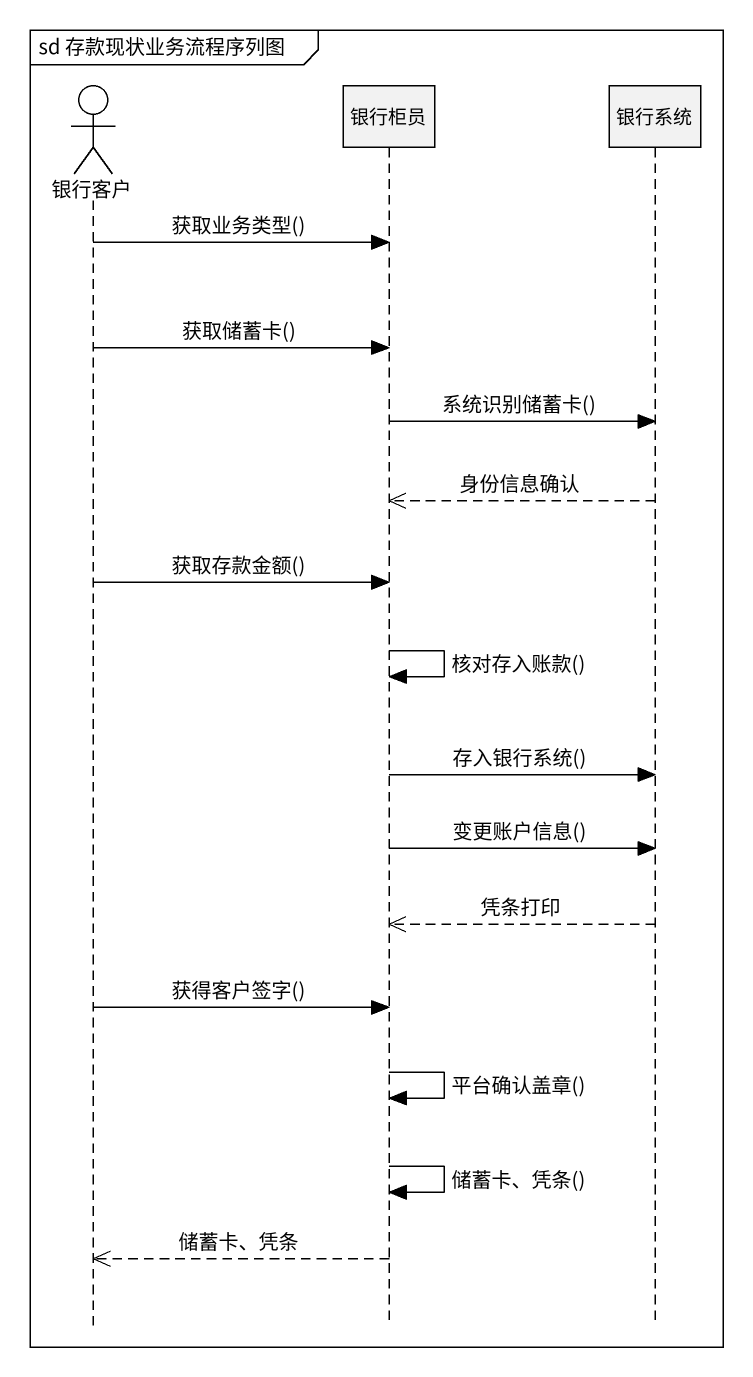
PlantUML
@startuml
mainframe sd 存款现状业务流程序列图
hide footbox
actor 银行客户
participant 银行柜员
participant 银行系统

银行客户 -> 银行柜员 : 获取业务类型()
银行客户 -> 银行柜员 : 获取储蓄卡()
银行柜员 -> 银行系统 : 系统识别储蓄卡()
银行系统 -->> 银行柜员 : 身份信息确认
银行客户 -> 银行柜员 : 获取存款金额()
银行柜员 -> 银行柜员 : 核对存入账款()
银行柜员 -> 银行系统 : 存入银行系统()
银行柜员 -> 银行系统 : 变更账户信息()
银行系统 -->> 银行柜员 : 凭条打印
银行客户 -> 银行柜员 : 获得客户签字()
银行柜员 -> 银行柜员 : 平台确认盖章()
银行柜员 -> 银行柜员 : 储蓄卡、凭条()
银行柜员 -->> 银行客户 : 储蓄卡、凭条
@enduml
